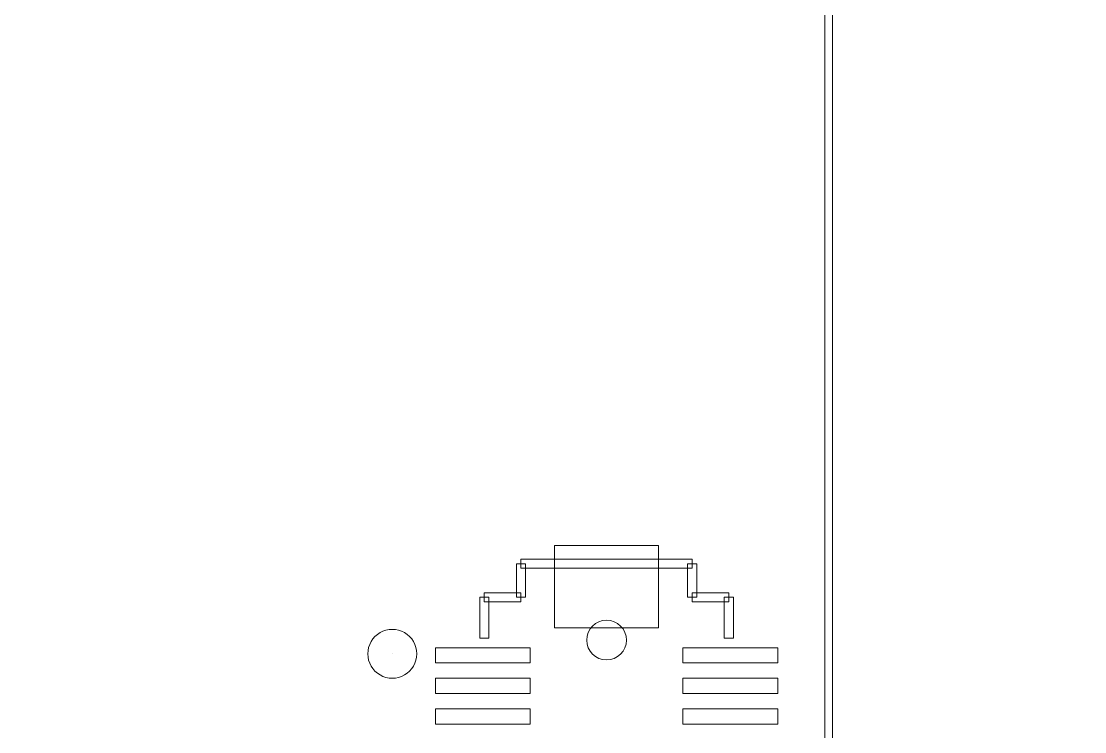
# Model space of a CAD drawing. Header units: millimetres. Extents: x -90 to 99, y -65 to 67.
# Drawn here: x 10.52 to 27.92, y -2.33 to 9.29 of the extents above; entities that cross this region are included whole.
import ezdxf

# ---------------------------------------------------------------- set-up
doc = ezdxf.new("R2010")
doc.units = ezdxf.units.MM
doc.header["$MEASUREMENT"] = 0
for name, color, linetype in [('BG_OUTLINE', 7, 'Continuous'), ('BG_SILKSCREEN_TOP', 7, 'Continuous'), ('PG_SILKSCREEN_TOP', 7, 'Continuous'), ('PIN_TOP', 7, 'Continuous')]:
    doc.layers.add(name, color=color, linetype=linetype)

msp = doc.modelspace()

# ---------------------------------------------------------------- linework, layer by layer
at = {"layer": 'BG_OUTLINE', "color": 3, "lineweight": 9}
msp.add_open_spline([(-71.7269, -61.8795), (-71.7269, -61.8795), (-71.7343, 42.2681), (-71.7343, 42.2681), (-71.7343, 42.2681), (-71.7348, 43.0066), (-71.4419, 43.715), (-70.92, 44.2375), (-70.92, 44.2375), (-70.3982, 44.76), (-69.6866, 45.0538), (-68.9482, 45.0543), (-68.9482, 45.0543), (-68.9482, 45.0543), (75.2046, 45.0543), (75.2046, 45.0543), (75.2046, 45.0543), (76.8319, 45.0552), (78.1763, 43.7805), (78.2661, 42.1556), (78.2661, 42.1556), (78.2661, 42.1556), (78.2661, 31.2814), (78.2661, 31.2814), (78.2661, 31.2814), (78.2661, 31.2814), (72.2646, 31.2814), (72.2646, 31.2814), (72.2646, 31.2814), (72.2646, 31.2814), (72.2646, 26.9814), (72.2646, 26.9814), (72.2646, 26.9814), (72.2646, 26.9814), (78.2661, 26.9814), (78.2661, 26.9814), (78.2661, 26.9814), (78.2661, 26.9814), (78.2661, 18.6553), (78.2661, 18.6553), (78.2661, 18.6553), (78.2661, 18.6553), (72.2496, 18.6553), (72.2496, 18.6553), (72.2496, 18.6553), (72.2496, 18.6553), (72.2496, 14.3553), (72.2496, 14.3553), (72.2496, 14.3553), (72.2496, 14.3553), (78.2661, 14.3553), (78.2661, 14.3553), (78.2661, 14.3553), (78.2661, 14.3553), (78.2661, 9.255), (78.2661, 9.255), (78.2661, 9.255), (78.2661, 9.255), (72.2648, 9.255), (72.2648, 9.255), (72.2648, 9.255), (72.2648, 9.255), (72.2648, 4.955), (72.2648, 4.955), (72.2648, 4.955), (72.2648, 4.955), (78.2661, 4.955), (78.2661, 4.955), (78.2661, 4.955), (78.2661, 4.955), (78.2661, -3.3762), (78.2661, -3.3762), (78.2661, -3.3762), (78.2661, -3.3762), (72.2445, -3.3762), (72.2445, -3.3762), (72.2445, -3.3762), (72.2445, -3.3762), (72.2445, -7.6762), (72.2445, -7.6762), (72.2445, -7.6762), (72.2445, -7.6762), (78.2661, -7.6762), (78.2661, -7.6762), (78.2661, -7.6762), (78.2661, -7.6762), (78.2661, -12.7615), (78.2661, -12.7615), (78.2661, -12.7615), (78.2661, -12.7615), (72.2651, -12.7615), (72.2651, -12.7615), (72.2651, -12.7615), (72.2651, -12.7615), (72.2651, -17.0615), (72.2651, -17.0615), (72.2651, -17.0615), (72.2651, -17.0615), (78.2661, -17.0615), (78.2661, -17.0615), (78.2661, -17.0615), (78.2661, -17.0615), (78.2661, -25.4097), (78.2661, -25.4097), (78.2661, -25.4097), (78.2661, -25.4097), (72.2656, -25.4097), (72.2656, -25.4097), (72.2656, -25.4097), (72.2656, -25.4097), (72.2656, -29.7097), (72.2656, -29.7097), (72.2656, -29.7097), (72.2656, -29.7097), (78.2661, -29.7097), (78.2661, -29.7097), (78.2661, -29.7097), (78.2661, -29.7097), (78.2661, -34.793), (78.2661, -34.793), (78.2661, -34.793), (78.2661, -34.793), (72.2679, -34.793), (72.2679, -34.793), (72.2679, -34.793), (72.2679, -34.793), (72.2679, -39.0929), (72.2679, -39.0929), (72.2679, -39.0929), (72.2679, -39.0929), (78.2661, -39.0929), (78.2661, -39.0929), (78.2661, -39.0929), (78.2661, -39.0929), (78.2661, -47.4269), (78.2661, -47.4269), (78.2661, -47.4269), (78.2661, -47.4269), (72.2679, -47.4269), (72.2679, -47.4269), (72.2679, -47.4269), (72.2679, -47.4269), (72.2679, -51.7269), (72.2679, -51.7269), (72.2679, -51.7269), (72.2679, -51.7269), (78.2661, -51.7269), (78.2661, -51.7269), (78.2661, -51.7269), (78.2661, -51.7269), (78.2661, -51.8138), (78.2661, -51.8138), (78.2661, -51.8138), (78.2661, -51.8138), (78.2656, -61.8468), (78.2656, -61.8468), (78.2656, -61.8468), (78.2661, -62.6669), (77.9407, -63.4536), (77.3612, -64.0339), (77.3612, -64.0339), (76.7817, -64.6142), (75.9915, -64.9405), (75.1713, -64.941), (75.1713, -64.941), (75.1713, -64.941), (-68.6609, -64.9456), (-68.6609, -64.9456), (-68.6609, -64.9456), (-69.4735, -64.9461), (-70.2531, -64.6237), (-70.8281, -64.0495), (-70.8281, -64.0495), (-71.4031, -63.4752), (-71.7264, -62.6922), (-71.7269, -61.8795)], degree=3, knots=[0, 0, 0, 0, 0.0227273, 0.0227273, 0.0227273, 0.0227273, 0.0454545, 0.0454545, 0.0454545, 0.0454545, 0.0681818, 0.0681818, 0.0681818, 0.0681818, 0.0909091, 0.0909091, 0.0909091, 0.0909091, 0.1136364, 0.1136364, 0.1136364, 0.1136364, 0.1363636, 0.1363636, 0.1363636, 0.1363636, 0.1590909, 0.1590909, 0.1590909, 0.1590909, 0.1818182, 0.1818182, 0.1818182, 0.1818182, 0.2045455, 0.2045455, 0.2045455, 0.2045455, 0.2272727, 0.2272727, 0.2272727, 0.2272727, 0.25, 0.25, 0.25, 0.25, 0.2727273, 0.2727273, 0.2727273, 0.2727273, 0.2954545, 0.2954545, 0.2954545, 0.2954545, 0.3181818, 0.3181818, 0.3181818, 0.3181818, 0.3409091, 0.3409091, 0.3409091, 0.3409091, 0.3636364, 0.3636364, 0.3636364, 0.3636364, 0.3863636, 0.3863636, 0.3863636, 0.3863636, 0.4090909, 0.4090909, 0.4090909, 0.4090909, 0.4318182, 0.4318182, 0.4318182, 0.4318182, 0.4545455, 0.4545455, 0.4545455, 0.4545455, 0.4772727, 0.4772727, 0.4772727, 0.4772727, 0.5, 0.5, 0.5, 0.5, 0.5227273, 0.5227273, 0.5227273, 0.5227273, 0.5454545, 0.5454545, 0.5454545, 0.5454545, 0.5681818, 0.5681818, 0.5681818, 0.5681818, 0.5909091, 0.5909091, 0.5909091, 0.5909091, 0.6136364, 0.6136364, 0.6136364, 0.6136364, 0.6363636, 0.6363636, 0.6363636, 0.6363636, 0.6590909, 0.6590909, 0.6590909, 0.6590909, 0.6818182, 0.6818182, 0.6818182, 0.6818182, 0.7045455, 0.7045455, 0.7045455, 0.7045455, 0.7272727, 0.7272727, 0.7272727, 0.7272727, 0.75, 0.75, 0.75, 0.75, 0.7727273, 0.7727273, 0.7727273, 0.7727273, 0.7954545, 0.7954545, 0.7954545, 0.7954545, 0.8181818, 0.8181818, 0.8181818, 0.8181818, 0.8409091, 0.8409091, 0.8409091, 0.8409091, 0.8636364, 0.8636364, 0.8636364, 0.8636364, 0.8863636, 0.8863636, 0.8863636, 0.8863636, 0.9090909, 0.9090909, 0.9090909, 0.9090909, 0.9318182, 0.9318182, 0.9318182, 0.9318182, 0.9545455, 0.9545455, 0.9545455, 0.9545455, 0.9772727, 0.9772727, 0.9772727, 0.9772727, 1, 1, 1, 1], dxfattribs=at)
at = {"layer": 'BG_SILKSCREEN_TOP', "color": 2, "lineweight": 9}
msp.add_open_spline([(23.7932, -37.4018), (23.7932, -37.4018), (23.6662, -37.4018), (23.6662, -37.4018), (23.6662, -37.4018), (23.6662, -37.4018), (23.6662, 17.5981), (23.6662, 17.5981), (23.6662, 17.5981), (23.6662, 17.5981), (23.7932, 17.5981), (23.7932, 17.5981), (23.7932, 17.5981), (23.7932, 17.5981), (23.7932, -37.4018), (23.7932, -37.4018)], degree=3, knots=[0, 0, 0, 0, 0.25, 0.25, 0.25, 0.25, 0.5, 0.5, 0.5, 0.5, 0.75, 0.75, 0.75, 0.75, 1, 1, 1, 1], dxfattribs=at)
at = {"layer": 'PG_SILKSCREEN_TOP', "color": 6, "lineweight": 9}
for points, knots in [([(18.771, -0.1332), (18.771, -0.1332), (18.6209, -0.1332), (18.6209, -0.1332), (18.6209, -0.1332), (18.6209, -0.1332), (18.6209, 0.4167), (18.6209, 0.4167), (18.6209, 0.4167), (18.6209, 0.4167), (18.771, 0.4167), (18.771, 0.4167), (18.771, 0.4167), (18.771, 0.4167), (18.771, -0.1332), (18.771, -0.1332)], [0, 0, 0, 0, 0.25, 0.25, 0.25, 0.25, 0.5, 0.5, 0.5, 0.5, 0.75, 0.75, 0.75, 0.75, 1, 1, 1, 1]), ([(18.696, 0.3416), (18.696, 0.3416), (18.696, 0.4917), (18.696, 0.4917), (18.696, 0.4917), (18.696, 0.4917), (21.4961, 0.4917), (21.4961, 0.4917), (21.4961, 0.4917), (21.4961, 0.4917), (21.4961, 0.3416), (21.4961, 0.3416), (21.4961, 0.3416), (21.4961, 0.3416), (18.696, 0.3416), (18.696, 0.3416)], [0, 0, 0, 0, 0.25, 0.25, 0.25, 0.25, 0.5, 0.5, 0.5, 0.5, 0.75, 0.75, 0.75, 0.75, 1, 1, 1, 1]), ([(21.421, 0.4167), (21.421, 0.4167), (21.5711, 0.4167), (21.5711, 0.4167), (21.5711, 0.4167), (21.5711, 0.4167), (21.5711, -0.1332), (21.5711, -0.1332), (21.5711, -0.1332), (21.5711, -0.1332), (21.421, -0.1332), (21.421, -0.1332), (21.421, -0.1332), (21.421, -0.1332), (21.421, 0.4167), (21.421, 0.4167)], [0, 0, 0, 0, 0.25, 0.25, 0.25, 0.25, 0.5, 0.5, 0.5, 0.5, 0.75, 0.75, 0.75, 0.75, 1, 1, 1, 1]), ([(18.1711, -0.8002), (18.1711, -0.8002), (18.021, -0.8002), (18.021, -0.8002), (18.021, -0.8002), (18.021, -0.8002), (18.021, -0.1332), (18.021, -0.1332), (18.021, -0.1332), (18.021, -0.1332), (18.1711, -0.1332), (18.1711, -0.1332), (18.1711, -0.1332), (18.1711, -0.1332), (18.1711, -0.8002), (18.1711, -0.8002)], [0, 0, 0, 0, 0.25, 0.25, 0.25, 0.25, 0.5, 0.5, 0.5, 0.5, 0.75, 0.75, 0.75, 0.75, 1, 1, 1, 1]), ([(18.096, -0.2083), (18.096, -0.2083), (18.096, -0.0582), (18.096, -0.0582), (18.096, -0.0582), (18.096, -0.0582), (18.696, -0.0582), (18.696, -0.0582), (18.696, -0.0582), (18.696, -0.0582), (18.696, -0.2083), (18.696, -0.2083), (18.696, -0.2083), (18.696, -0.2083), (18.096, -0.2083), (18.096, -0.2083)], [0, 0, 0, 0, 0.25, 0.25, 0.25, 0.25, 0.5, 0.5, 0.5, 0.5, 0.75, 0.75, 0.75, 0.75, 1, 1, 1, 1]), ([(21.4961, -0.2083), (21.4961, -0.2083), (21.4961, -0.0582), (21.4961, -0.0582), (21.4961, -0.0582), (21.4961, -0.0582), (22.096, -0.0582), (22.096, -0.0582), (22.096, -0.0582), (22.096, -0.0582), (22.096, -0.2083), (22.096, -0.2083), (22.096, -0.2083), (22.096, -0.2083), (21.4961, -0.2083), (21.4961, -0.2083)], [0, 0, 0, 0, 0.25, 0.25, 0.25, 0.25, 0.5, 0.5, 0.5, 0.5, 0.75, 0.75, 0.75, 0.75, 1, 1, 1, 1]), ([(22.0209, -0.1332), (22.0209, -0.1332), (22.1711, -0.1332), (22.1711, -0.1332), (22.1711, -0.1332), (22.1711, -0.1332), (22.1711, -0.8002), (22.1711, -0.8002), (22.1711, -0.8002), (22.1711, -0.8002), (22.0209, -0.8002), (22.0209, -0.8002), (22.0209, -0.8002), (22.0209, -0.8002), (22.0209, -0.1332), (22.0209, -0.1332)], [0, 0, 0, 0, 0.25, 0.25, 0.25, 0.25, 0.5, 0.5, 0.5, 0.5, 0.75, 0.75, 0.75, 0.75, 1, 1, 1, 1]), ([(16.1906, -1.0578), (16.1906, -0.9148), (16.2669, -0.7827), (16.3907, -0.7112), (16.3907, -0.7112), (16.5145, -0.6398), (16.6671, -0.6398), (16.7909, -0.7112), (16.7909, -0.7112), (16.9147, -0.7827), (16.991, -0.9148), (16.991, -1.0578)], [0, 0, 0, 0, 0.3333333, 0.3333333, 0.3333333, 0.3333333, 0.6666667, 0.6666667, 0.6666667, 0.6666667, 1, 1, 1, 1]), ([(16.991, -1.0578), (16.991, -1.2008), (16.9147, -1.3329), (16.7909, -1.4043), (16.7909, -1.4043), (16.6671, -1.4758), (16.5145, -1.4758), (16.3907, -1.4043), (16.3907, -1.4043), (16.2669, -1.3329), (16.1906, -1.2008), (16.1906, -1.0578)], [0, 0, 0, 0, 0.3333333, 0.3333333, 0.3333333, 0.3333333, 0.6666667, 0.6666667, 0.6666667, 0.6666667, 1, 1, 1, 1]), ([(16.5909, -1.0578), (16.5909, -1.0578), (16.5909, -1.0577), (16.5909, -1.0577), (16.5909, -1.0577), (16.5908, -1.0577), (16.5908, -1.0577), (16.5907, -1.0577), (16.5907, -1.0577), (16.5907, -1.0577), (16.5907, -1.0578), (16.5907, -1.0578)], [0, 0, 0, 0, 0.3333333, 0.3333333, 0.3333333, 0.3333333, 0.6666667, 0.6666667, 0.6666667, 0.6666667, 1, 1, 1, 1]), ([(16.5907, -1.0578), (16.5907, -1.0578), (16.5907, -1.0579), (16.5907, -1.0579), (16.5907, -1.0579), (16.5908, -1.0579), (16.5908, -1.0579), (16.5909, -1.0579), (16.5909, -1.0579), (16.5909, -1.0579), (16.5909, -1.0578), (16.5909, -1.0578)], [0, 0, 0, 0, 0.3333333, 0.3333333, 0.3333333, 0.3333333, 0.6666667, 0.6666667, 0.6666667, 0.6666667, 1, 1, 1, 1])]:
    msp.add_open_spline(points, degree=3, knots=knots, dxfattribs=at)
at = {"layer": 'PIN_TOP', "lineweight": 9}
for points in [[(19.246, 0.7168), (19.246, 0.7168), (20.946, 0.7168), (20.946, 0.7168), (20.946, 0.7168), (20.946, 0.7168), (20.946, -0.6332), (20.946, -0.6332), (20.946, -0.6332), (20.946, -0.6332), (19.246, -0.6332), (19.246, -0.6332), (19.246, -0.6332), (19.246, -0.6332), (19.246, 0.7168), (19.246, 0.7168)], [(20.421, -0.8333), (20.421, -0.6538), (20.2755, -0.5083), (20.096, -0.5083), (20.096, -0.5083), (19.9165, -0.5083), (19.771, -0.6538), (19.771, -0.8333), (19.771, -0.8333), (19.771, -1.0128), (19.9165, -1.1583), (20.096, -1.1583), (20.096, -1.1583), (20.2755, -1.1583), (20.421, -1.0128), (20.421, -0.8333)], [(17.2962, -0.9582), (17.2962, -0.9582), (18.8461, -0.9582), (18.8461, -0.9582), (18.8461, -0.9582), (18.8461, -0.9582), (18.8461, -1.2082), (18.8461, -1.2082), (18.8461, -1.2082), (18.8461, -1.2082), (17.2962, -1.2082), (17.2962, -1.2082), (17.2962, -1.2082), (17.2962, -1.2082), (17.2962, -0.9582), (17.2962, -0.9582)], [(21.3459, -0.9582), (21.3459, -0.9582), (22.8958, -0.9582), (22.8958, -0.9582), (22.8958, -0.9582), (22.8958, -0.9582), (22.8958, -1.2082), (22.8958, -1.2082), (22.8958, -1.2082), (22.8958, -1.2082), (21.3459, -1.2082), (21.3459, -1.2082), (21.3459, -1.2082), (21.3459, -1.2082), (21.3459, -0.9582), (21.3459, -0.9582)], [(17.2962, -1.4583), (17.2962, -1.4583), (18.8461, -1.4583), (18.8461, -1.4583), (18.8461, -1.4583), (18.8461, -1.4583), (18.8461, -1.7082), (18.8461, -1.7082), (18.8461, -1.7082), (18.8461, -1.7082), (17.2962, -1.7082), (17.2962, -1.7082), (17.2962, -1.7082), (17.2962, -1.7082), (17.2962, -1.4583), (17.2962, -1.4583)], [(21.3459, -1.4583), (21.3459, -1.4583), (22.8958, -1.4583), (22.8958, -1.4583), (22.8958, -1.4583), (22.8958, -1.4583), (22.8958, -1.7082), (22.8958, -1.7082), (22.8958, -1.7082), (22.8958, -1.7082), (21.3459, -1.7082), (21.3459, -1.7082), (21.3459, -1.7082), (21.3459, -1.7082), (21.3459, -1.4583), (21.3459, -1.4583)], [(17.2962, -1.9581), (17.2962, -1.9581), (18.8461, -1.9581), (18.8461, -1.9581), (18.8461, -1.9581), (18.8461, -1.9581), (18.8461, -2.2081), (18.8461, -2.2081), (18.8461, -2.2081), (18.8461, -2.2081), (17.2962, -2.2081), (17.2962, -2.2081), (17.2962, -2.2081), (17.2962, -2.2081), (17.2962, -1.9581), (17.2962, -1.9581)], [(21.3459, -1.9581), (21.3459, -1.9581), (22.8958, -1.9581), (22.8958, -1.9581), (22.8958, -1.9581), (22.8958, -1.9581), (22.8958, -2.2081), (22.8958, -2.2081), (22.8958, -2.2081), (22.8958, -2.2081), (21.3459, -2.2081), (21.3459, -2.2081), (21.3459, -2.2081), (21.3459, -2.2081), (21.3459, -1.9581), (21.3459, -1.9581)]]:
    msp.add_open_spline(points, degree=3, knots=[0, 0, 0, 0, 0.25, 0.25, 0.25, 0.25, 0.5, 0.5, 0.5, 0.5, 0.75, 0.75, 0.75, 0.75, 1, 1, 1, 1], dxfattribs=at)

doc.saveas('drawing.dxf')
